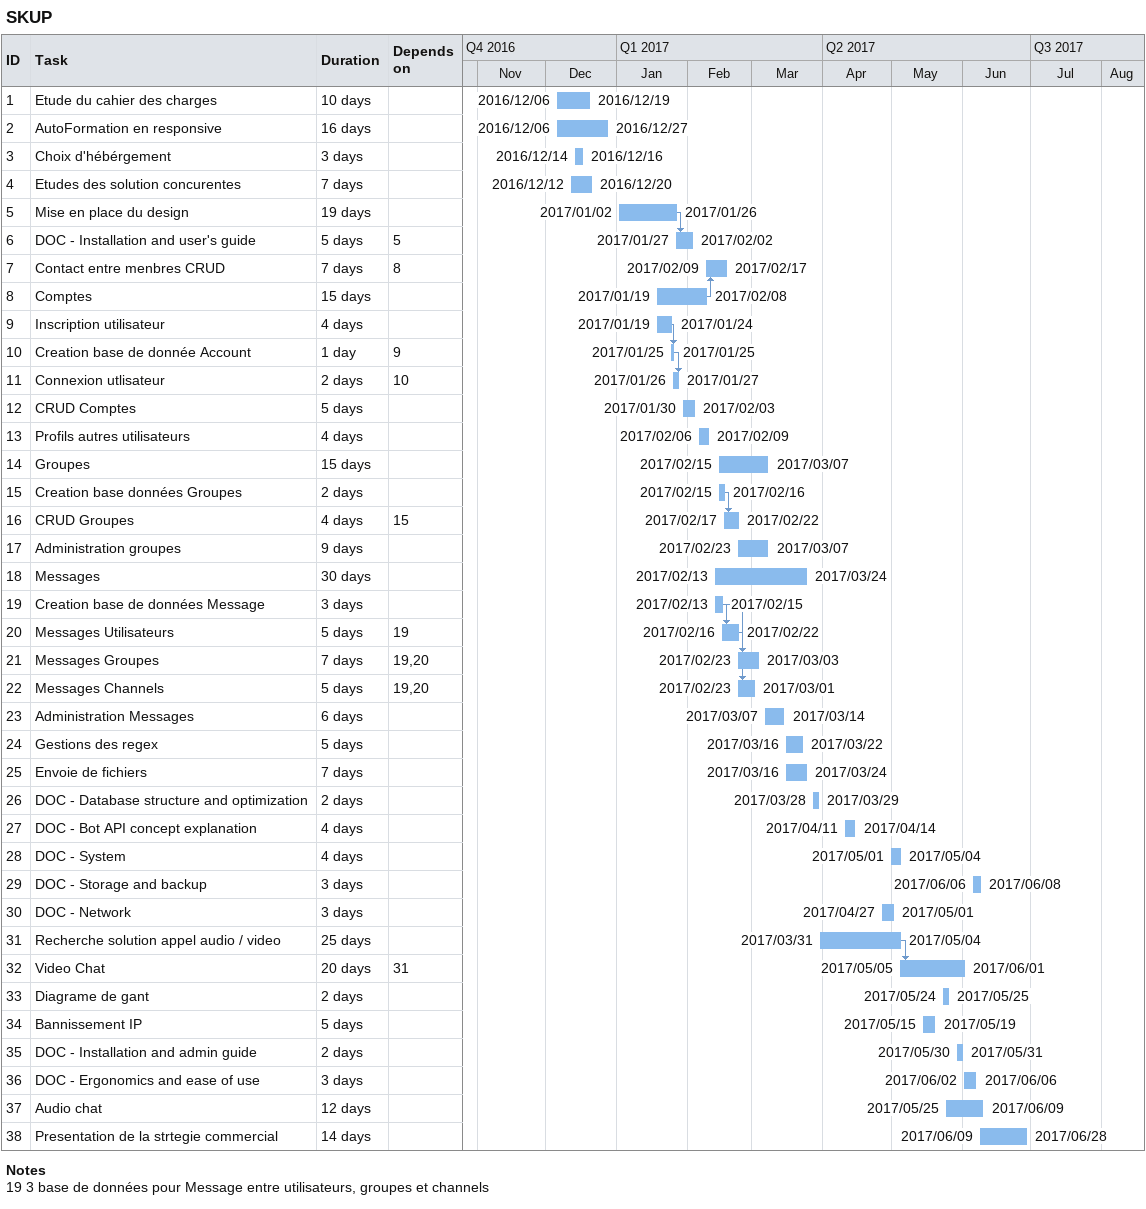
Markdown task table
SKUP

| ID | Task | Duration | Start | Finish | Predecessors |
|---|---|---|---|---|---|
| 1 | Etude du cahier des charges | 10d | 2016-12-06 | 2016-12-19 |  |
| 2 | AutoFormation en responsive | 16d | 2016-12-06 | 2016-12-27 |  |
| 3 | Choix d'hébérgement | 3d | 2016-12-14 | 2016-12-16 |  |
| 4 | Etudes des solution concurentes | 7d | 2016-12-12 | 2016-12-20 |  |
| 5 | Mise en place du design | 19d | 2017-01-02 | 2017-01-26 |  |
| 6 | DOC - Installation and user's guide | 5d | 2017-01-27 | 2017-02-02 | 5 |
| 7 | Contact entre menbres CRUD | 7d | 2017-02-09 | 2017-02-17 | 8 |
| 8 | Comptes | 15d | 2017-01-19 | 2017-02-08 |  |
| 9 | Inscription utilisateur | 4d | 2017-01-19 | 2017-01-24 |  |
| 10 | Creation base de donnée Account | 1d | 2017-01-25 | 2017-01-25 | 9 |
| 11 | Connexion utlisateur | 2d | 2017-01-26 | 2017-01-27 | 10 |
| 12 | CRUD Comptes | 5d | 2017-01-30 | 2017-02-03 |  |
| 13 | Profils autres utilisateurs | 4d | 2017-02-06 | 2017-02-09 |  |
| 14 | Groupes | 15d | 2017-02-15 | 2017-03-07 |  |
| 15 | Creation base données Groupes | 2d | 2017-02-15 | 2017-02-16 |  |
| 16 | CRUD Groupes | 4d | 2017-02-17 | 2017-02-22 | 15 |
| 17 | Administration groupes | 9d | 2017-02-23 | 2017-03-07 |  |
| 18 | Messages | 30d | 2017-02-13 | 2017-03-24 |  |
| 19 | Creation base de données Message | 3d | 2017-02-13 | 2017-02-15 |  |
| 20 | Messages Utilisateurs | 5d | 2017-02-16 | 2017-02-22 | 19 |
| 21 | Messages Groupes | 7d | 2017-02-23 | 2017-03-03 | 19, 20 |
| 22 | Messages Channels | 5d | 2017-02-23 | 2017-03-01 | 19, 20 |
| 23 | Administration Messages | 6d | 2017-03-07 | 2017-03-14 |  |
| 24 | Gestions des regex | 5d | 2017-03-16 | 2017-03-22 |  |
| 25 | Envoie de fichiers | 7d | 2017-03-16 | 2017-03-24 |  |
| 26 | DOC - Database structure and optimization | 2d | 2017-03-28 | 2017-03-29 |  |
| 27 | DOC - Bot API concept explanation | 4d | 2017-04-11 | 2017-04-14 |  |
| 28 | DOC - System | 4d | 2017-05-01 | 2017-05-04 |  |
| 29 | DOC - Storage and backup | 3d | 2017-06-06 | 2017-06-08 |  |
| 30 | DOC - Network | 3d | 2017-04-27 | 2017-05-01 |  |
| 31 | Recherche solution appel audio / video | 25d | 2017-03-31 | 2017-05-04 |  |
| 32 | Video Chat | 20d | 2017-05-05 | 2017-06-01 | 31 |
| 33 | Diagrame de gant | 2d | 2017-05-24 | 2017-05-25 |  |
| 34 | Bannissement IP | 5d | 2017-05-15 | 2017-05-19 |  |
| 35 | DOC - Installation and admin guide | 2d | 2017-05-30 | 2017-05-31 |  |
| 36 | DOC - Ergonomics and ease of use | 3d | 2017-06-02 | 2017-06-06 |  |
| 37 | Audio chat | 12d | 2017-05-25 | 2017-06-09 |  |
| 38 | Presentation de la strtegie commercial | 14d | 2017-06-09 | 2017-06-28 |  |

Notes
- 19: 3 base de données pour Message entre utilisateurs, groupes et channels
